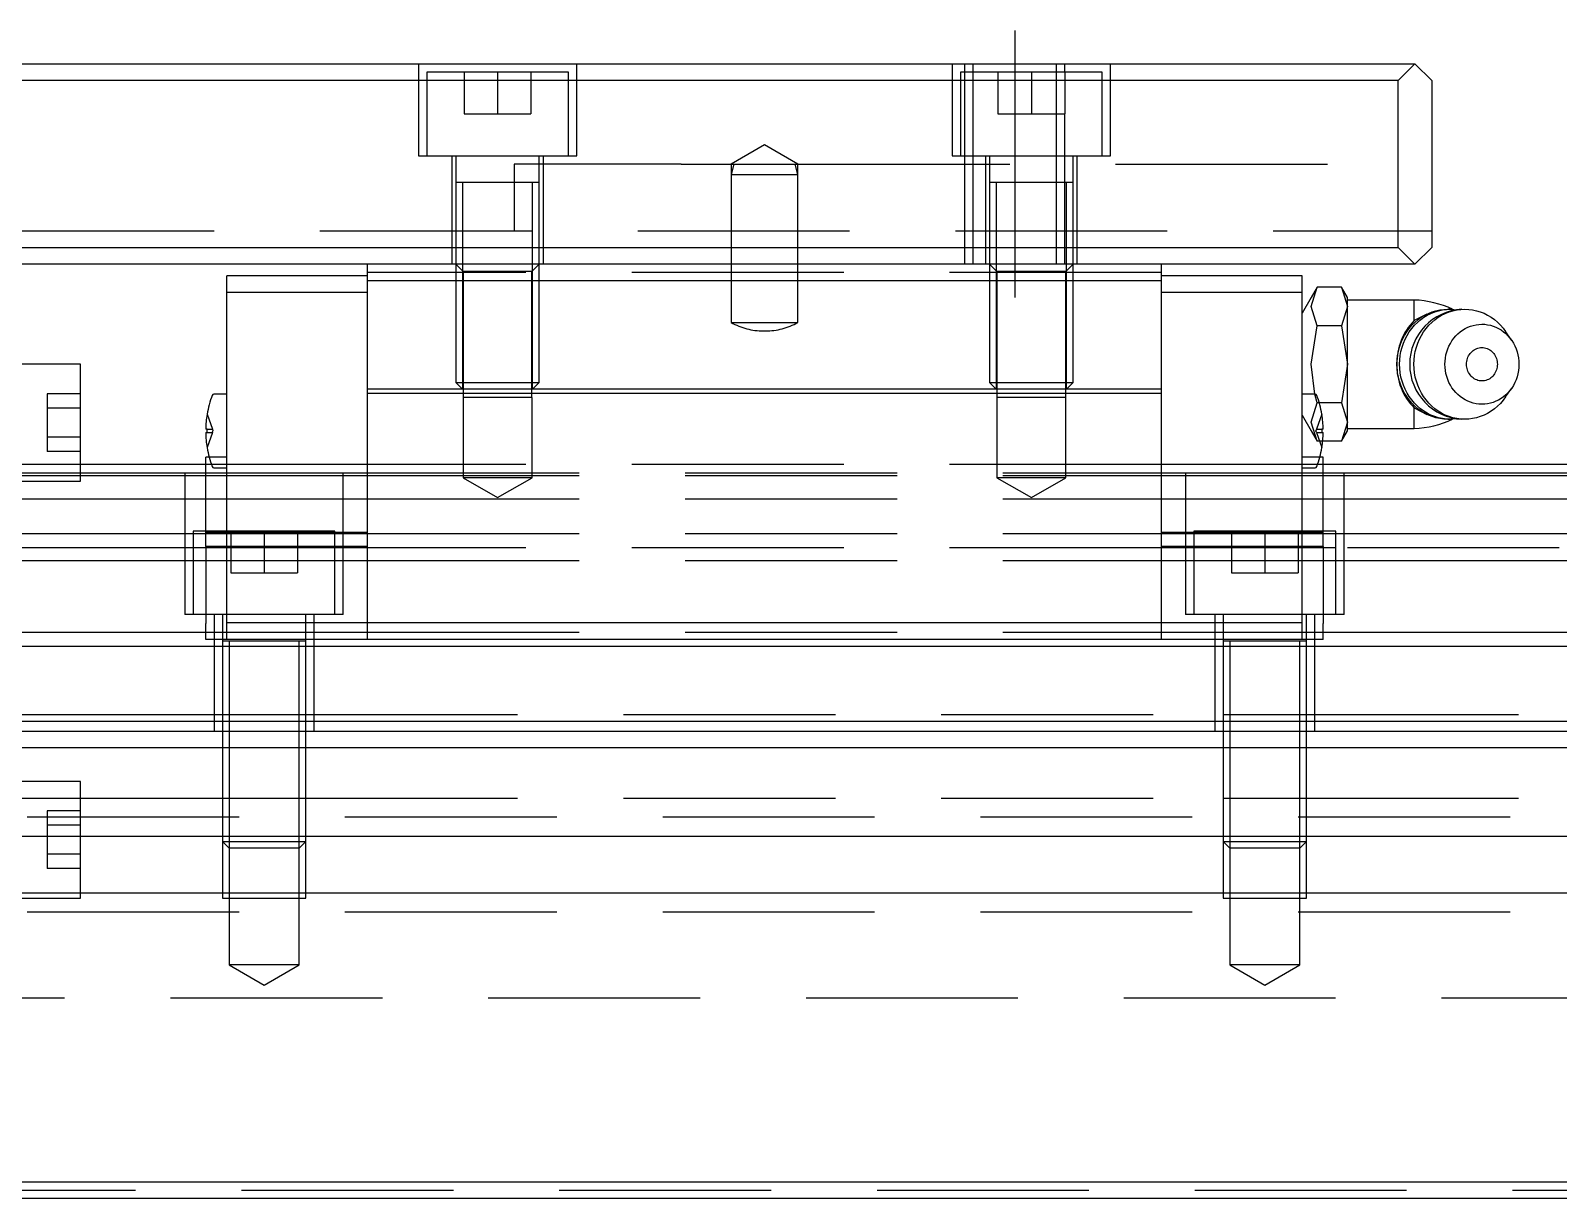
# Model space of a CAD drawing. Extents: x -11 to 1025, y -330 to 120.
# Drawn here: x 426 to 517.6, y -304 to -234 of the extents above; entities that cross this region are included whole.
import ezdxf

# ---------------------------------------------------------------- set-up
doc = ezdxf.new("R2010")
doc.units = 0
doc.linetypes.add('CENTER', pattern=[50.8, 31.75, -6.35, 6.35, -6.35])
doc.linetypes.add('DASHED', pattern=[19.05, 12.7, -6.35])
doc.layers.get('0').update_dxf_attribs({"linetype": 'CONTINUOUS'})
doc.layers.add('CENTER', color=1, linetype='CENTER')

msp = doc.modelspace()

# ---------------------------------------------------------------- linework, layer by layer
at = {"color": 7, "linetype": 'CONTINUOUS'}
for p, q in [((311, -236), (509, -236)), ((509, -236), (508, -237)), ((510, -237), (509, -236)), ((508, -237), (312, -237)), ((508, -247), (508, -237)), ((510, -237), (510, -247)), ((456.5, -243.1), (451.5, -243.1)), ((488.5, -243.1), (483.5, -243.1)), ((488.5, -243.1), (483.5, -243.1)), ((488.5, -243.1), (483.5, -243.1)), ((312, -247), (508, -247)), ((508, -247), (509, -248)), ((509, -248), (510, -247)), ((509, -248), (311, -248)), ((446.2, -249), (446.2, -248)), ((493.8, -249), (493.8, -248)), ((446.2, -248.7), (437.768, -248.7)), ((437.768, -249.7), (437.768, -248.7)), ((446.2, -255.5), (446.2, -249)), ((493.8, -249), (446.2, -249)), ((502.232, -248.7), (493.8, -248.7)), ((493.8, -255.5), (493.8, -249)), ((502.232, -249.7), (502.232, -248.7)), ((446.2, -249.7), (437.768, -249.7)), ((437.768, -269.5), (437.768, -249.7)), ((502.232, -249.7), (493.8, -249.7)), ((502.232, -269.5), (502.232, -249.7)), ((502.778, -250), (502.232, -250.945)), ((503.135, -249.381), (502.778, -250)), ((502.778, -250.536), (503.135, -249.381)), ((504.6, -249.381), (503.135, -249.381)), ((504.6, -249.381), (504.599, -249.38)), ((504.957, -250), (504.6, -249.381)), ((504.6, -249.381), (504.957, -250.536)), ((504.957, -250.536), (504.957, -250)), ((503.135, -251.691), (502.778, -250.536)), ((504.957, -250.536), (504.6, -251.691)), ((508.957, -250.15), (504.957, -250.15)), ((504.957, -254), (504.957, -250.536)), ((508.957, -251.387), (508.957, -250.15)), ((509.585, -251.06), (509.802, -250.951)), ((509.738, -251.06), (509.955, -250.951)), ((509.802, -250.951), (510.027, -250.862)), ((509.955, -250.951), (510.18, -250.862)), ((510.027, -250.862), (510.257, -250.791)), ((510.18, -250.862), (510.41, -250.791)), ((510.257, -250.791), (510.492, -250.741)), ((510.41, -250.791), (510.645, -250.741)), ((510.492, -250.741), (510.729, -250.71)), ((510.597, -251.06), (510.815, -250.951)), ((510.645, -250.741), (510.883, -250.71)), ((510.729, -250.71), (510.969, -250.7)), ((510.815, -250.951), (511.039, -250.862)), ((510.883, -250.71), (511.122, -250.7)), ((511.122, -250.7), (510.969, -250.7)), ((511.039, -250.862), (511.27, -250.791)), ((511.122, -250.7), (511.534, -250.73)), ((511.27, -250.791), (511.504, -250.741)), ((511.504, -250.741), (511.742, -250.71)), ((511.742, -250.71), (511.981, -250.7)), ((511.981, -250.7), (512.219, -250.71)), ((512.219, -250.71), (512.455, -250.74)), ((512.455, -250.74), (512.688, -250.79)), ((512.688, -250.79), (512.916, -250.859)), ((512.916, -250.859), (513.14, -250.947)), ((513.14, -250.947), (513.356, -251.054)), ((502.778, -254), (503.135, -251.691)), ((504.6, -251.691), (503.135, -251.691)), ((504.6, -251.691), (504.957, -254)), ((508.502, -252.06), (508.65, -251.857)), ((508.65, -251.857), (508.813, -251.667)), ((508.655, -252.06), (508.803, -251.857)), ((508.803, -251.857), (508.966, -251.667)), ((508.813, -251.667), (508.989, -251.491)), ((509.718, -250.991), (508.957, -251.387)), ((508.966, -251.667), (509.142, -251.491)), ((508.989, -251.491), (509.177, -251.33)), ((509.142, -251.491), (509.33, -251.33)), ((509.177, -251.33), (509.376, -251.186)), ((509.33, -251.33), (509.529, -251.186)), ((509.376, -251.186), (509.585, -251.06)), ((509.515, -252.06), (509.663, -251.857)), ((509.529, -251.186), (509.738, -251.06)), ((509.663, -251.857), (509.826, -251.667)), ((509.826, -251.667), (510.001, -251.491)), ((510.001, -251.491), (510.189, -251.33)), ((510.189, -251.33), (510.388, -251.186)), ((510.388, -251.186), (510.597, -251.06)), ((511.851, -251.957), (512.002, -251.865)), ((512.002, -251.865), (512.159, -251.786)), ((512.159, -251.786), (512.322, -251.72)), ((512.322, -251.72), (512.489, -251.668)), ((512.489, -251.668), (512.659, -251.631)), ((512.659, -251.631), (512.831, -251.608)), ((512.831, -251.608), (513.005, -251.6)), ((513.005, -251.6), (513.178, -251.607)), ((513.178, -251.607), (513.351, -251.628)), ((513.351, -251.628), (513.521, -251.663)), ((513.356, -251.054), (513.563, -251.179)), ((513.521, -251.663), (513.688, -251.713)), ((513.563, -251.179), (513.762, -251.321)), ((513.688, -251.713), (513.852, -251.778)), ((513.762, -251.321), (513.949, -251.479)), ((513.852, -251.778), (514.01, -251.855)), ((513.949, -251.479), (514.124, -251.653)), ((514.01, -251.855), (514.162, -251.946)), ((514.124, -251.653), (514.287, -251.84)), ((514.287, -251.84), (514.435, -252.041)), ((508.069, -252.98), (508.152, -252.737)), ((508.152, -252.737), (508.252, -252.502)), ((508.222, -252.98), (508.305, -252.737)), ((508.252, -252.502), (508.369, -252.276)), ((508.305, -252.737), (508.405, -252.502)), ((508.369, -252.276), (508.502, -252.06)), ((508.405, -252.502), (508.522, -252.276)), ((508.522, -252.276), (508.655, -252.06)), ((509.082, -252.98), (509.165, -252.737)), ((509.165, -252.737), (509.265, -252.502)), ((509.265, -252.502), (509.382, -252.276)), ((509.382, -252.276), (509.515, -252.06)), ((511.038, -252.913), (511.122, -252.749)), ((511.122, -252.749), (511.218, -252.593)), ((511.218, -252.593), (511.326, -252.445)), ((511.326, -252.445), (511.443, -252.307)), ((511.443, -252.307), (511.57, -252.179)), ((511.57, -252.179), (511.707, -252.062)), ((511.707, -252.062), (511.851, -251.957)), ((514.162, -251.946), (514.307, -252.049)), ((514.307, -252.049), (514.444, -252.165)), ((514.799, -252.575), (514.435, -252.041)), ((514.444, -252.165), (514.572, -252.292)), ((514.572, -252.292), (514.691, -252.429)), ((514.691, -252.429), (514.799, -252.575)), ((514.799, -252.575), (514.898, -252.733)), ((514.898, -252.733), (514.985, -252.899)), ((507.929, -253.741), (507.957, -253.484)), ((507.957, -253.484), (508.004, -253.23)), ((508.004, -253.23), (508.069, -252.98)), ((508.082, -253.741), (508.111, -253.484)), ((508.111, -253.484), (508.157, -253.23)), ((508.157, -253.23), (508.222, -252.98)), ((508.942, -253.741), (508.97, -253.484)), ((508.97, -253.484), (509.017, -253.23)), ((509.017, -253.23), (509.082, -252.98)), ((510.804, -253.812), (510.825, -253.626)), ((510.825, -253.626), (510.858, -253.441)), ((510.858, -253.441), (510.905, -253.26)), ((510.905, -253.26), (510.965, -253.084)), ((510.965, -253.084), (511.038, -252.913)), ((512.122, -253.741), (512.147, -253.658)), ((512.147, -253.658), (512.177, -253.577)), ((512.177, -253.577), (512.215, -253.5)), ((512.215, -253.5), (512.258, -253.426)), ((512.258, -253.426), (512.307, -253.357)), ((512.307, -253.357), (512.361, -253.293)), ((512.361, -253.293), (512.421, -253.234)), ((512.421, -253.234), (512.485, -253.181)), ((512.485, -253.181), (512.553, -253.134)), ((512.553, -253.134), (512.624, -253.094)), ((512.624, -253.094), (512.699, -253.06)), ((512.699, -253.06), (512.776, -253.034)), ((512.776, -253.034), (512.854, -253.015)), ((512.854, -253.015), (512.934, -253.004)), ((512.934, -253.004), (513.015, -253)), ((513.015, -253), (513.095, -253.004)), ((513.095, -253.004), (513.175, -253.015)), ((513.175, -253.015), (513.254, -253.034)), ((513.254, -253.034), (513.331, -253.06)), ((513.331, -253.06), (513.405, -253.094)), ((513.405, -253.094), (513.477, -253.134)), ((513.477, -253.134), (513.545, -253.181)), ((513.545, -253.181), (513.609, -253.234)), ((513.609, -253.234), (513.668, -253.293)), ((513.668, -253.293), (513.722, -253.357)), ((513.722, -253.357), (513.771, -253.426)), ((513.771, -253.426), (513.815, -253.5)), ((513.815, -253.5), (513.852, -253.577)), ((513.852, -253.577), (513.883, -253.658)), ((513.883, -253.658), (513.907, -253.741)), ((514.985, -252.899), (515.059, -253.072)), ((515.059, -253.072), (515.121, -253.25)), ((515.121, -253.25), (515.169, -253.433)), ((515.169, -253.433), (515.204, -253.62)), ((515.204, -253.62), (515.225, -253.81)), ((429, -254), (425, -254)), ((429, -260.5), (429, -254)), ((503, -255.798), (502.778, -254)), ((504.957, -254), (504.6, -256.309)), ((504.957, -257.464), (504.957, -254)), ((507.92, -254), (507.929, -253.741)), ((507.929, -254.259), (507.92, -254)), ((507.957, -254.516), (507.929, -254.259)), ((508.004, -254.77), (507.957, -254.516)), ((508.073, -254), (508.082, -253.741)), ((508.082, -254.259), (508.073, -254)), ((508.111, -254.516), (508.082, -254.259)), ((508.157, -254.77), (508.111, -254.516)), ((508.933, -254), (508.942, -253.741)), ((508.942, -254.259), (508.933, -254)), ((508.97, -254.516), (508.942, -254.259)), ((509.017, -254.77), (508.97, -254.516)), ((510.797, -254), (510.804, -253.812)), ((510.804, -254.188), (510.797, -254)), ((510.825, -254.374), (510.804, -254.188)), ((510.858, -254.559), (510.825, -254.374)), ((510.905, -254.74), (510.858, -254.559)), ((512.091, -254), (512.094, -253.913)), ((512.094, -254.087), (512.091, -254)), ((512.094, -253.913), (512.105, -253.826)), ((512.105, -254.174), (512.094, -254.087)), ((512.105, -253.826), (512.122, -253.741)), ((512.122, -254.259), (512.105, -254.174)), ((512.147, -254.342), (512.122, -254.259)), ((512.177, -254.423), (512.147, -254.342)), ((512.215, -254.5), (512.177, -254.423)), ((512.258, -254.574), (512.215, -254.5)), ((512.307, -254.643), (512.258, -254.574)), ((512.361, -254.707), (512.307, -254.643)), ((513.722, -254.643), (513.668, -254.707)), ((513.771, -254.574), (513.722, -254.643)), ((513.815, -254.5), (513.771, -254.574)), ((513.852, -254.423), (513.815, -254.5)), ((513.883, -254.342), (513.852, -254.423)), ((513.907, -254.259), (513.883, -254.342)), ((513.907, -253.741), (513.925, -253.826)), ((513.925, -254.174), (513.907, -254.259)), ((513.925, -253.826), (513.935, -253.913)), ((513.935, -254.087), (513.925, -254.174)), ((513.935, -253.913), (513.939, -254)), ((513.939, -254), (513.935, -254.087)), ((515.169, -254.567), (515.121, -254.75)), ((515.204, -254.38), (515.169, -254.567)), ((515.225, -254.19), (515.204, -254.38)), ((515.225, -253.81), (515.232, -254)), ((515.232, -254), (515.225, -254.19)), ((446.2, -255.75), (446.2, -255.5)), ((493.8, -255.5), (446.2, -255.5)), ((493.8, -255.75), (493.8, -255.5)), ((508.069, -255.02), (508.004, -254.77)), ((508.152, -255.263), (508.069, -255.02)), ((508.252, -255.498), (508.152, -255.263)), ((508.222, -255.02), (508.157, -254.77)), ((508.305, -255.263), (508.222, -255.02)), ((508.369, -255.724), (508.252, -255.498)), ((508.405, -255.498), (508.305, -255.263)), ((508.522, -255.724), (508.405, -255.498)), ((509.082, -255.02), (509.017, -254.77)), ((509.165, -255.263), (509.082, -255.02)), ((509.265, -255.498), (509.165, -255.263)), ((509.382, -255.724), (509.265, -255.498)), ((510.965, -254.916), (510.905, -254.74)), ((511.038, -255.087), (510.965, -254.916)), ((511.122, -255.251), (511.038, -255.087)), ((511.218, -255.407), (511.122, -255.251)), ((511.326, -255.555), (511.218, -255.407)), ((511.443, -255.693), (511.326, -255.555)), ((512.421, -254.766), (512.361, -254.707)), ((512.485, -254.819), (512.421, -254.766)), ((512.553, -254.866), (512.485, -254.819)), ((512.624, -254.906), (512.553, -254.866)), ((512.699, -254.94), (512.624, -254.906)), ((512.776, -254.966), (512.699, -254.94)), ((512.854, -254.985), (512.776, -254.966)), ((512.934, -254.996), (512.854, -254.985)), ((513.015, -255), (512.934, -254.996)), ((513.095, -254.996), (513.015, -255)), ((513.175, -254.985), (513.095, -254.996)), ((513.254, -254.966), (513.175, -254.985)), ((513.331, -254.94), (513.254, -254.966)), ((513.405, -254.906), (513.331, -254.94)), ((513.477, -254.866), (513.405, -254.906)), ((513.545, -254.819), (513.477, -254.866)), ((513.609, -254.766), (513.545, -254.819)), ((513.668, -254.707), (513.609, -254.766)), ((514.435, -255.959), (514.799, -255.425)), ((514.799, -255.425), (514.691, -255.571)), ((514.898, -255.267), (514.799, -255.425)), ((514.985, -255.101), (514.898, -255.267)), ((515.059, -254.928), (514.985, -255.101)), ((515.121, -254.75), (515.059, -254.928)), ((437.768, -255.8), (436.986, -255.8)), ((446.2, -269.5), (446.2, -255.75)), ((493.8, -255.75), (446.2, -255.75)), ((493.8, -269.5), (493.8, -255.75)), ((503.014, -255.8), (502.232, -255.8)), ((504.6, -256.309), (503.257, -256.309)), ((504.6, -256.309), (504.957, -257.464)), ((508.502, -255.94), (508.369, -255.724)), ((508.65, -256.143), (508.502, -255.94)), ((508.655, -255.94), (508.522, -255.724)), ((508.813, -256.333), (508.65, -256.143)), ((508.803, -256.143), (508.655, -255.94)), ((508.966, -256.333), (508.803, -256.143)), ((508.989, -256.509), (508.813, -256.333)), ((509.142, -256.509), (508.966, -256.333)), ((509.515, -255.94), (509.382, -255.724)), ((509.663, -256.143), (509.515, -255.94)), ((509.826, -256.334), (509.663, -256.143)), ((510.001, -256.509), (509.826, -256.334)), ((511.57, -255.821), (511.443, -255.693)), ((511.707, -255.938), (511.57, -255.821)), ((511.851, -256.043), (511.707, -255.938)), ((512.002, -256.135), (511.851, -256.043)), ((512.159, -256.214), (512.002, -256.135)), ((512.322, -256.28), (512.159, -256.214)), ((512.489, -256.332), (512.322, -256.28)), ((512.659, -256.369), (512.489, -256.332)), ((512.831, -256.392), (512.659, -256.369)), ((513.005, -256.4), (512.831, -256.392)), ((513.178, -256.393), (513.005, -256.4)), ((513.351, -256.372), (513.178, -256.393)), ((513.521, -256.337), (513.351, -256.372)), ((513.688, -256.287), (513.521, -256.337)), ((513.852, -256.222), (513.688, -256.287)), ((514.01, -256.145), (513.852, -256.222)), ((514.124, -256.347), (513.949, -256.521)), ((514.162, -256.054), (514.01, -256.145)), ((514.287, -256.16), (514.124, -256.347)), ((514.307, -255.951), (514.162, -256.054)), ((514.435, -255.959), (514.287, -256.16)), ((514.444, -255.835), (514.307, -255.951)), ((514.572, -255.708), (514.444, -255.835)), ((514.691, -255.571), (514.572, -255.708)), ((508.957, -257.85), (508.957, -256.613)), ((508.957, -256.613), (509.717, -257.009)), ((509.177, -256.67), (508.989, -256.509)), ((509.33, -256.67), (509.142, -256.509)), ((509.376, -256.814), (509.177, -256.67)), ((509.529, -256.814), (509.33, -256.67)), ((509.585, -256.94), (509.376, -256.814)), ((509.738, -256.94), (509.529, -256.814)), ((509.802, -257.049), (509.585, -256.94)), ((509.955, -257.049), (509.738, -256.94)), ((510.027, -257.138), (509.802, -257.049)), ((510.18, -257.138), (509.955, -257.049)), ((510.189, -256.67), (510.001, -256.509)), ((510.257, -257.209), (510.027, -257.138)), ((510.41, -257.209), (510.18, -257.138)), ((510.388, -256.814), (510.189, -256.67)), ((510.492, -257.259), (510.257, -257.209)), ((510.597, -256.94), (510.388, -256.814)), ((510.645, -257.259), (510.41, -257.209)), ((510.729, -257.29), (510.492, -257.259)), ((510.815, -257.049), (510.597, -256.94)), ((510.883, -257.29), (510.645, -257.259)), ((510.969, -257.3), (510.729, -257.29)), ((511.039, -257.139), (510.815, -257.049)), ((511.122, -257.3), (510.883, -257.29)), ((510.969, -257.3), (511.122, -257.3)), ((511.27, -257.209), (511.039, -257.139)), ((511.534, -257.27), (511.122, -257.3)), ((511.505, -257.259), (511.27, -257.209)), ((511.742, -257.29), (511.505, -257.259)), ((511.982, -257.3), (511.742, -257.29)), ((512.219, -257.29), (511.982, -257.3)), ((512.455, -257.26), (512.219, -257.29)), ((512.688, -257.21), (512.455, -257.26)), ((512.917, -257.141), (512.688, -257.21)), ((513.14, -257.053), (512.917, -257.141)), ((513.356, -256.946), (513.14, -257.053)), ((513.564, -256.821), (513.356, -256.946)), ((513.762, -256.679), (513.564, -256.821)), ((513.949, -256.521), (513.762, -256.679)), ((436.584, -257.9), (436.502, -257.9)), ((436.502, -258.1), (436.584, -258.1)), ((436.584, -258.1), (436.584, -257.9)), ((503.416, -257.9), (503.416, -258.1)), ((503.498, -257.9), (503.416, -257.9)), ((503.416, -258.1), (503.498, -258.1)), ((504.957, -257.464), (504.6, -258.619)), ((504.6, -258.619), (504.957, -258)), ((504.957, -258), (504.957, -257.464)), ((504.957, -257.85), (508.957, -257.85)), ((504.6, -258.619), (503.467, -258.619)), ((504.599, -258.62), (504.6, -258.619)), ((436.5, -260), (429, -260)), ((436.5, -262.17), (436.5, -259.57)), ((436.709, -259.57), (436.5, -259.57)), ((503.5, -259.57), (503.291, -259.57)), ((503.5, -262.17), (503.5, -259.57)), ((748, -260), (503.5, -260)), ((383.5, -260.5), (436.5, -260.5)), ((383.5, -260.664), (436.5, -260.664)), ((436.986, -260.2), (437.768, -260.2)), ((502.232, -260.2), (503.014, -260.2)), ((503.5, -260.5), (820, -260.5)), ((503.5, -260.664), (820, -260.664)), ((383.5, -262.062), (436.5, -262.062)), ((436.5, -264.083), (436.5, -262.17)), ((503.5, -262.062), (820, -262.062)), ((503.5, -264.083), (503.5, -262.17)), ((383.5, -264.138), (436.5, -264.138)), ((436.5, -264.928), (436.5, -264.083)), ((437.768, -264.083), (436.5, -264.083)), ((503.5, -264.083), (502.232, -264.083)), ((503.5, -264.928), (503.5, -264.083)), ((503.5, -264.138), (820, -264.138)), ((436.5, -264.928), (436.5, -269.538)), ((437.768, -264.928), (436.5, -264.928)), ((503.5, -264.928), (502.232, -264.928)), ((503.5, -264.928), (503.5, -269.538)), ((383.5, -265.759), (436.5, -265.759)), ((503.5, -265.759), (820, -265.759)), ((383.5, -270.052), (436.5, -270.052)), ((436.5, -270.5), (436.5, -269.538)), ((437.768, -270.5), (437.768, -269.5)), ((446.2, -269.5), (437.768, -269.5)), ((446.2, -270.5), (446.2, -269.5)), ((493.8, -269.5), (446.2, -269.5)), ((502.232, -269.5), (493.8, -269.5)), ((493.8, -270.5), (493.8, -269.5)), ((502.232, -270.5), (502.232, -269.5)), ((503.5, -270.5), (503.5, -269.538)), ((503.5, -270.052), (820, -270.052)), ((0, -270.9), (820, -270.9)), ((437.768, -270.5), (436.5, -270.5)), ((442.5, -270.6), (437.5, -270.6)), ((446.2, -270.5), (437.768, -270.5)), ((493.8, -270.5), (446.2, -270.5)), ((502.232, -270.5), (493.8, -270.5)), ((503.5, -270.5), (502.232, -270.5)), ((0, -275.4), (820, -275.4)), ((1, -276), (819, -276)), ((818, -277), (2, -277)), ((818, -282.3), (2, -282.3)), ((818, -285.7), (2, -285.7)), ((2, -303), (818, -303)), ((819, -304), (1, -304))]:
    msp.add_line(p, q, dxfattribs=at)
at = {"color": 3, "linetype": 'DASHED'}
for p, q in [((449.25, -236), (449.25, -241.5)), ((458.75, -241.5), (458.75, -236)), ((481.25, -236), (481.25, -241.5)), ((482, -236), (482, -236.5)), ((482.5, -236), (482.5, -248)), ((487.5, -248), (487.5, -236)), ((488, -236.5), (488, -236)), ((490.75, -241.5), (490.75, -236)), ((449.75, -236.5), (449.75, -241.5)), ((458.25, -236.5), (449.75, -236.5)), ((452, -236.5), (452, -239)), ((454, -236.5), (454, -239)), ((456, -236.5), (456, -239)), ((458.25, -241.5), (458.25, -236.5)), ((481.75, -236.5), (481.75, -241.5)), ((490.25, -236.5), (481.75, -236.5)), ((482, -236.5), (482, -241.5)), ((484, -236.5), (484, -239)), ((486, -236.5), (486, -239)), ((488, -236.5), (488, -239)), ((490.25, -241.5), (490.25, -236.5)), ((452, -239), (454, -239)), ((454, -239), (456, -239)), ((484, -239), (486, -239)), ((486, -239), (488, -239)), ((488, -241.5), (488, -239)), ((470, -240.845), (468, -242)), ((472, -242), (470, -240.845)), ((449.25, -241.5), (458.75, -241.5)), ((451.25, -241.5), (451.25, -248)), ((451.5, -241.5), (451.5, -243.1)), ((456.5, -243.1), (456.5, -241.5)), ((456.75, -248), (456.75, -241.5)), ((481.25, -241.5), (490.75, -241.5)), ((482, -241.5), (482, -248)), ((483.25, -241.5), (483.25, -248)), ((483.5, -241.5), (483.5, -243.1)), ((488, -243.1), (488, -241.5)), ((488.5, -243.1), (488.5, -241.5)), ((488.75, -248), (488.75, -241.5)), ((465, -242), (455, -242)), ((455, -242), (455, -246)), ((465, -242), (468, -242)), ((468, -242), (468, -242.63)), ((468.169, -242), (468, -242.63)), ((468, -242), (470, -242)), ((468, -242.63), (468, -248)), ((468, -242.63), (472, -242.63)), ((470, -242), (472, -242)), ((472, -242.63), (471.831, -242)), ((472, -242.63), (472, -242)), ((472, -242), (510, -242)), ((472, -248), (472, -242.63)), ((451.5, -243.095), (451.5, -243.1)), ((451.5, -243.1), (451.5, -248)), ((451.5, -243.1), (451.5, -243.105)), ((456.5, -243.1), (451.5, -243.1)), ((451.9, -243.1), (451.9, -248)), ((456.1, -248), (456.1, -243.1)), ((456.5, -243.1), (456.5, -243.095)), ((456.5, -248), (456.5, -243.1)), ((456.5, -243.105), (456.5, -243.1)), ((483.5, -243.095), (483.5, -243.1)), ((483.5, -243.1), (483.5, -248)), ((483.5, -243.1), (483.5, -243.105)), ((488.5, -243.1), (483.5, -243.1)), ((483.9, -243.1), (483.9, -248)), ((488, -248), (488, -243.1)), ((488.1, -248), (488.1, -243.1)), ((488.5, -243.1), (488.5, -243.095)), ((488.5, -248), (488.5, -243.1)), ((488.5, -243.105), (488.5, -243.1)), ((310, -246), (510, -246)), ((451.5, -248), (451.938, -248.438)), ((451.5, -248), (451.5, -255.1)), ((456.5, -248), (451.5, -248)), ((451.9, -248), (451.9, -255.5)), ((456.062, -248.438), (456.5, -248)), ((456.1, -255.5), (456.1, -248)), ((456.5, -255.1), (456.5, -248)), ((468, -248), (468, -251.5)), ((472, -251.5), (472, -248)), ((483.5, -248), (483.938, -248.438)), ((483.5, -248), (483.5, -255.1)), ((488.5, -248), (483.5, -248)), ((483.9, -248), (483.9, -255.5)), ((488.062, -248.438), (488.5, -248)), ((488.1, -255.5), (488.1, -248)), ((488.5, -255.1), (488.5, -248)), ((493.8, -248.5), (446.2, -248.5)), ((451.938, -248.438), (451.938, -256)), ((456.062, -248.438), (451.938, -248.438)), ((456.062, -256), (456.062, -248.438)), ((483.938, -248.438), (483.938, -256)), ((488.062, -248.438), (483.938, -248.438)), ((488.062, -256), (488.062, -248.438)), ((468, -251.5), (472, -251.5)), ((469.937, -252), (470.063, -252)), ((451.5, -255.1), (451.9, -255.5)), ((451.5, -255.1), (456.5, -255.1)), ((456.1, -255.5), (456.5, -255.1)), ((483.5, -255.1), (483.9, -255.5)), ((483.5, -255.1), (488.5, -255.1)), ((488.1, -255.5), (488.5, -255.1)), ((429, -255.768), (427, -255.768)), ((427, -255.768), (427, -256.634)), ((451.933, -256), (451.933, -260.8)), ((456.067, -256), (451.933, -256)), ((456.067, -260.8), (456.067, -256)), ((483.933, -256), (483.933, -260.8)), ((488.067, -256), (483.933, -256)), ((488.067, -260.8), (488.067, -256)), ((502.778, -257.464), (503.135, -256.309)), ((503.135, -256.309), (503, -255.798)), ((503.257, -256.309), (503.135, -256.309)), ((427, -256.634), (427, -258.366)), ((429, -256.634), (427, -256.634)), ((436.584, -257), (436.584, -257.002)), ((436.584, -257), (436.584, -257.002)), ((436.584, -257), (436.584, -257.002)), ((436.584, -257), (436.584, -257.002)), ((436.584, -257.002), (436.9, -257.9)), ((502.232, -257.055), (502.778, -258)), ((503.416, -257.002), (503.1, -257.9)), ((503.416, -257.002), (503.416, -257)), ((503.416, -257.002), (503.416, -257)), ((436.584, -257.9), (436.9, -257.9)), ((436.9, -258.1), (436.584, -258.998)), ((436.584, -258.1), (436.9, -258.1)), ((436.9, -257.9), (436.935, -258)), ((436.9, -258.1), (436.935, -258)), ((503.135, -258.619), (502.778, -257.464)), ((502.778, -258), (503.135, -258.619)), ((503.1, -257.9), (503.065, -258)), ((503.1, -258.1), (503.065, -258)), ((503.1, -257.9), (503.416, -257.9)), ((503.1, -258.1), (503.416, -258.998)), ((503.1, -258.1), (503.416, -258.1)), ((429, -258.366), (427, -258.366)), ((427, -258.366), (427, -259.232)), ((436.584, -258.998), (436.584, -259)), ((436.584, -258.998), (436.584, -259)), ((503.467, -258.619), (503.135, -258.619)), ((503.416, -259), (503.416, -258.998)), ((503.416, -259), (503.416, -258.998)), ((503.416, -259), (503.416, -258.998)), ((503.416, -259), (503.416, -258.998)), ((429, -260), (425, -260)), ((429, -259.232), (427, -259.232)), ((436.843, -260), (436.5, -260)), ((437.768, -259.57), (436.709, -259.57)), ((437.768, -260), (436.843, -260)), ((446.2, -260), (437.768, -260)), ((493.8, -260), (446.2, -260)), ((502.232, -260), (493.8, -260)), ((503.291, -259.57), (502.232, -259.57)), ((503.157, -260), (502.232, -260)), ((503.5, -260), (503.157, -260)), ((425, -261), (429, -261)), ((429, -261), (429, -260.5)), ((435.25, -260.5), (435.25, -269)), ((436.5, -260.5), (437.768, -260.5)), ((436.5, -260.664), (437.768, -260.664)), ((437.768, -260.5), (446.2, -260.5)), ((437.768, -260.664), (446.2, -260.664)), ((444.75, -269), (444.75, -260.5)), ((446.2, -260.5), (493.8, -260.5)), ((446.2, -260.664), (493.8, -260.664)), ((451.933, -260.8), (454, -261.993)), ((456.067, -260.8), (451.933, -260.8)), ((454, -261.993), (456.067, -260.8)), ((483.933, -260.8), (486, -261.993)), ((488.067, -260.8), (483.933, -260.8)), ((486, -261.993), (488.067, -260.8)), ((493.8, -260.5), (502.232, -260.5)), ((493.8, -260.664), (502.232, -260.664)), ((495.25, -260.5), (495.25, -269)), ((502.232, -260.5), (503.5, -260.5)), ((502.232, -260.664), (503.5, -260.664)), ((504.75, -269), (504.75, -260.5)), ((436.5, -262.062), (437.768, -262.062)), ((437.768, -262.062), (446.2, -262.062)), ((446.2, -262.062), (493.8, -262.062)), ((493.8, -262.062), (502.232, -262.062)), ((502.232, -262.062), (503.5, -262.062)), ((435.75, -264), (435.75, -269)), ((436.5, -264), (435.75, -264)), ((437.768, -264), (436.5, -264)), ((436.5, -264.138), (437.768, -264.138)), ((444.25, -264), (437.768, -264)), ((446.2, -264.083), (437.768, -264.083)), ((437.768, -264.138), (446.2, -264.138)), ((438, -264), (438, -266.5)), ((440, -264), (440, -266.5)), ((442, -264), (442, -266.5)), ((444.25, -269), (444.25, -264)), ((446.2, -264.138), (493.8, -264.138)), ((502.232, -264.083), (493.8, -264.083)), ((493.8, -264.138), (502.232, -264.138)), ((495.75, -264), (495.75, -269)), ((502.232, -264), (495.75, -264)), ((498, -264), (498, -266.5)), ((500, -264), (500, -266.5)), ((502, -264), (502, -266.5)), ((503.5, -264), (502.232, -264)), ((502.232, -264.138), (503.5, -264.138)), ((504.25, -264), (503.5, -264)), ((504.25, -269), (504.25, -264)), ((435.75, -265), (425, -265)), ((436.5, -265), (435.75, -265)), ((437.768, -265), (436.5, -265)), ((446.2, -264.928), (437.768, -264.928)), ((444.25, -265), (437.768, -265)), ((446.2, -265), (444.25, -265)), ((493.8, -265), (446.2, -265)), ((502.232, -264.928), (493.8, -264.928)), ((495.75, -265), (493.8, -265)), ((502.232, -265), (495.75, -265)), ((503.5, -265), (502.232, -265)), ((504.25, -265), (503.5, -265)), ((555.75, -265), (504.25, -265)), ((436.5, -265.759), (437.768, -265.759)), ((437.768, -265.759), (446.2, -265.759)), ((438, -266.5), (440, -266.5)), ((440, -266.5), (442, -266.5)), ((446.2, -265.759), (493.8, -265.759)), ((493.8, -265.759), (502.232, -265.759)), ((498, -266.5), (500, -266.5)), ((500, -266.5), (502, -266.5)), ((502.232, -265.759), (503.5, -265.759)), ((444.75, -269), (435.25, -269)), ((437, -269), (437, -276)), ((437.5, -269), (437.5, -270.5)), ((442.5, -270.5), (442.5, -269)), ((443, -276), (443, -269)), ((504.75, -269), (495.25, -269)), ((497, -269), (497, -276)), ((497.5, -269), (497.5, -270.5)), ((502.5, -270.5), (502.5, -269)), ((503, -276), (503, -269)), ((436.5, -270.052), (437.768, -270.052)), ((437.768, -270.052), (446.2, -270.052)), ((446.2, -270.052), (493.8, -270.052)), ((493.8, -270.052), (502.232, -270.052)), ((502.232, -270.052), (503.5, -270.052)), ((437.5, -270.5), (437.5, -270.6)), ((437.5, -270.595), (437.5, -270.6)), ((437.5, -270.6), (437.5, -270.605)), ((437.5, -270.6), (437.5, -276)), ((442.5, -270.6), (437.5, -270.6)), ((437.9, -270.6), (437.9, -276)), ((442.1, -276), (442.1, -270.6)), ((442.5, -270.6), (442.5, -270.5)), ((442.5, -270.6), (442.5, -270.595)), ((442.5, -270.605), (442.5, -270.6)), ((442.5, -276), (442.5, -270.6)), ((497.5, -270.5), (497.5, -270.6)), ((497.5, -270.595), (497.5, -270.6)), ((497.5, -270.6), (497.5, -276)), ((497.5, -270.6), (497.5, -270.605)), ((502.5, -270.6), (497.5, -270.6)), ((497.9, -270.6), (497.9, -276)), ((502.1, -276), (502.1, -270.6)), ((502.5, -270.6), (502.5, -270.5)), ((502.5, -270.6), (502.5, -270.595)), ((502.5, -276), (502.5, -270.6)), ((502.5, -270.605), (502.5, -270.6)), ((425, -275), (437.5, -275)), ((437.5, -275), (437.9, -275)), ((437.9, -275), (442.1, -275)), ((442.1, -275), (442.5, -275)), ((442.5, -275), (497.5, -275)), ((497.5, -275), (497.9, -275)), ((497.9, -275), (502.1, -275)), ((502.1, -275), (502.5, -275)), ((502.5, -275), (543, -275)), ((437.5, -276), (437.5, -282.3)), ((437.5, -276), (437.5, -282.3)), ((437.9, -276), (437.9, -282.3)), ((442.1, -282.3), (442.1, -276)), ((442.5, -282.3), (442.5, -276)), ((442.5, -282.3), (442.5, -276)), ((497.5, -276), (497.5, -282.3)), ((497.5, -276), (497.5, -282.3)), ((497.9, -276), (497.9, -282.3)), ((502.1, -282.3), (502.1, -276)), ((502.5, -282.3), (502.5, -276)), ((502.5, -282.3), (502.5, -276)), ((429, -279), (425, -279)), ((429, -282.3), (429, -279)), ((425, -280), (429, -280)), ((429, -280), (437.5, -280)), ((437.5, -280), (437.9, -280)), ((437.9, -280), (442.1, -280)), ((442.1, -280), (442.5, -280)), ((442.5, -280), (497.5, -280)), ((497.5, -280), (497.9, -280)), ((497.9, -280), (502.1, -280)), ((502.1, -280), (502.5, -280)), ((502.5, -280), (523.292, -280)), ((819.5, -281.15), (0.5, -281.15)), ((429, -280.768), (427, -280.768)), ((427, -280.768), (427, -281.634)), ((427, -281.634), (427, -283.366)), ((429, -281.634), (427, -281.634)), ((429, -285.7), (429, -282.3)), ((437.5, -282.3), (437.5, -282.6)), ((437.5, -282.3), (437.5, -282.6)), ((437.5, -282.6), (437.9, -283)), ((437.5, -282.6), (437.5, -285.7)), ((437.5, -282.6), (442.5, -282.6)), ((437.9, -282.3), (437.9, -283)), ((437.9, -283), (437.9, -286)), ((442.1, -283), (437.9, -283)), ((442.1, -283), (442.1, -282.3)), ((442.1, -283), (442.5, -282.6)), ((442.1, -286), (442.1, -283)), ((442.5, -282.6), (442.5, -282.3)), ((442.5, -282.6), (442.5, -282.3)), ((442.5, -285.7), (442.5, -282.6)), ((497.5, -282.3), (497.5, -282.6)), ((497.5, -282.3), (497.5, -282.6)), ((497.5, -282.6), (497.9, -283)), ((497.5, -282.6), (497.5, -285.7)), ((497.5, -282.6), (502.5, -282.6)), ((497.9, -282.3), (497.9, -283)), ((497.9, -283), (497.9, -286)), ((502.1, -283), (497.9, -283)), ((502.1, -283), (502.1, -282.3)), ((502.1, -283), (502.5, -282.6)), ((502.1, -286), (502.1, -283)), ((502.5, -282.6), (502.5, -282.3)), ((502.5, -282.6), (502.5, -282.3)), ((502.5, -285.7), (502.5, -282.6)), ((429, -283.366), (427, -283.366)), ((427, -283.366), (427, -284.232)), ((429, -284.232), (427, -284.232)), ((429, -286), (429, -285.7)), ((437.5, -285.7), (437.5, -286)), ((442.5, -286), (442.5, -285.7)), ((497.5, -285.7), (497.5, -286)), ((502.5, -286), (502.5, -285.7)), ((425, -286), (429, -286)), ((437.5, -286), (442.5, -286)), ((437.9, -286), (437.9, -290)), ((442.1, -290), (442.1, -286)), ((497.5, -286), (502.5, -286)), ((497.9, -286), (497.9, -290)), ((502.1, -290), (502.1, -286)), ((819.5, -286.85), (0.5, -286.85)), ((437.9, -290), (440, -291.212)), ((442.1, -290), (437.9, -290)), ((440, -291.212), (442.1, -290)), ((497.9, -290), (500, -291.212)), ((502.1, -290), (497.9, -290)), ((500, -291.212), (502.1, -290)), ((523.292, -292), (416.708, -292)), ((0.5, -303.5), (819.5, -303.5))]:
    msp.add_line(p, q, dxfattribs=at)
at = {"color": 7, "linetype": 'CONTINUOUS'}
for centre, radius, start, end in [((511.981, -254), 3.3, 92.91343, 180.00002), ((508.729, -256.146), 6, 65.106, 87.82141), ((511.403, -253.87), 3.485, 134.56639, 182.18458), ((511.373, -254.142), 3.456, 177.7054, 225.64142), ((511.981, -254), 3.3, 179.99998, 267.06257), ((442.5, -258), 6, 159.14941, 170.40593), ((436.986, -255.9), 0.1, 90, 159.14941), ((503.014, -255.9), 0.1, 20.85059, 90), ((497.5, -258), 6, 9.59407, 20.85059), ((442.5, -258), 5.999, 170.42033, 179.04489), ((497.5, -258), 5.999, 0.95511, 9.57967), ((508.729, -251.854), 6, 272.17859, 294.894), ((442.5, -258), 5.999, 180.95511, 189.57967), ((497.5, -258), 5.999, 350.42033, 359.04489), ((442.5, -258), 6, 189.59407, 200.85059), ((497.5, -258), 6, 339.14941, 350.40593), ((436.986, -260.1), 0.1, 200.85059, 270), ((503.014, -260.1), 0.1, 270, 339.14941)]:
    msp.add_arc(centre, radius, start, end, dxfattribs=at)
at = {"color": 3, "linetype": 'DASHED'}
for centre, start, end in [((469.937, -248), 241.03047, 270), ((470.063, -248), 270, 298.96953)]:
    msp.add_arc(centre, 4, start, end, dxfattribs=at)
at = {"layer": 'CENTER', "color": 1, "linetype": 'CENTER'}
msp.add_line((485, -234), (485, -250), dxfattribs=at)

doc.saveas('drawing.dxf')
